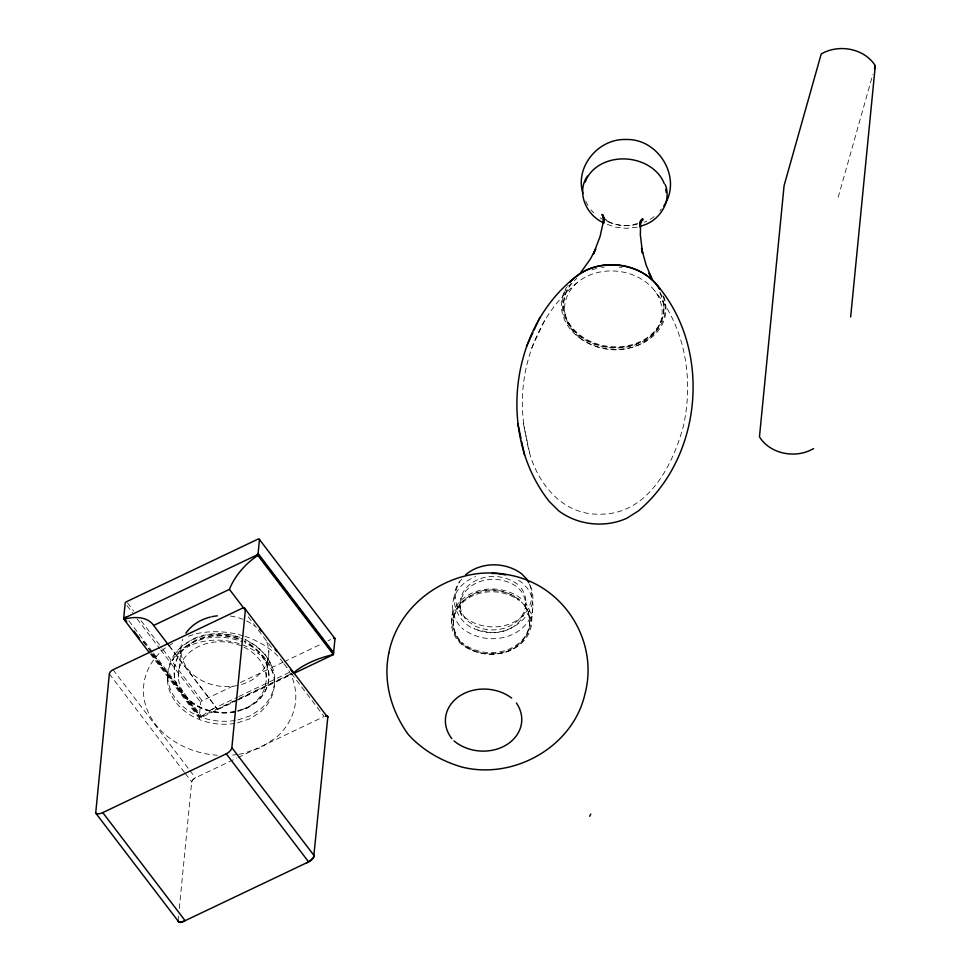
<?xml version="1.0" encoding="UTF-8"?>
<svg xmlns="http://www.w3.org/2000/svg" width="971" height="971" viewBox="0 0 971 971"><rect width="100%" height="100%" fill="white"/><g stroke="black" fill="none" stroke-linecap="round" stroke-linejoin="round"><path stroke-width="0.73" stroke-dasharray="4.86 3.64" d="M451.418 624.025L452.68 608.465M459.89 608.319L460.12 605.467M525.724 605.261L525.954 602.408M531.695 621.015L532.945 605.443M167.425 679.882L167.716 676.933M178.336 677.2L180.909 650.983M178.118 920.52L178.555 916.017M179.295 908.492L191.7 781.91A4.127 1.954 -37.3 0 1 195.426 777.807L236.778 758.133M153.43 653.058L201.652 716.343A2.913 1.384 -37.3 0 1 199.358 715.797L200.681 702.336A1.578 0.753 -37.3 0 1 202.102 700.783L234.933 685.15M151.294 653.859L199.516 717.132L199.395 718.37L236.317 700.795M266.2 677.382L268.773 651.165M274.332 680.962L274.623 678.013M563.593 307.018L563.678 306.217M663.776 307.224L663.848 306.423M838.179 197.307L872.856 74.391M577.527 282.403C532.181 319.107 512.858 383.642 526.804 439.79C531.987 476.761 558.968 515.516 600.175 514.193C647.657 514.606 672.794 465.582 683.438 425.978C693.719 379.588 685.453 327.81 654.6 290.73M531.732 348.019L537.983 334.594M538.784 332.786L544.597 320.321M174.088 655L182.73 645.339L192.962 638.894C208.498 632.109 226.607 631.939 242.301 638.311M173.809 657.95L172.158 660.511L180.655 651.213L179.647 652.039L190.037 645.497L189.127 645.909C211.642 635.92 238.975 639.173 258.808 653.653L257.983 653.058L267.583 662.586L266.746 661.567L272.948 672.454L271.831 669.589M461.662 579.274C445.058 596.595 457.79 627.97 481.446 630.555C509.532 640.144 545.908 610.735 528.212 581.908M172.595 643.433L164.233 648.689A77.219 62.156 5.6 0 0 149.206 714.304A77.219 62.156 5.6 0 0 217.37 755.244M211.824 709.413L237.531 697.129M238.89 696.486L288.957 672.563M240.407 682.54L282.816 662.356M284.187 661.7L322.493 643.47M327.967 640.86L330.698 639.561M199.516 717.132A2.913 1.384 -37.3 0 0 200.718 716.78L234.266 700.819M239.703 698.222L291.361 673.643M150.262 653.896L199.395 718.37A40.733 7.452 -47.2 0 1 217.468 709.243L236.426 700.212M237.774 699.569L291.919 673.801M237.689 700.14L292.38 674.105M238.138 757.477L324.168 716.537L291.227 673.304M188.35 636.296L195.341 633.893A77.219 62.156 5.6 0 1 243.515 635.92M637.838 223.184C627.484 227.505 614.946 226.182 605.746 219.713M237.883 710.711L247.314 707.58L256.356 701.717A48.38 38.937 5.6 0 0 244.231 640.994M237.822 711.294L247.253 708.162L256.308 702.312A48.38 38.937 5.6 0 0 244.17 641.576M237.919 719.912L250.19 715.833L260.483 709.17A54.497 43.865 5.6 0 0 245.262 640.023M237.628 722.861L249.899 718.783L260.204 712.119A54.497 43.865 5.6 0 0 244.971 642.972M637.146 227.178L626.392 228.306L615.529 227.129L605.297 223.731M244.91 639.173L256.562 646.14L265.593 655.097L272.111 666.64M605.965 219.871L607.178 221.036L605.176 219.033M169.27 645.933L217.103 708.624M248.224 616.864L257.376 628.868M258.286 630.07L272.014 648.082M280.243 658.896L282.998 662.501M283.908 663.703L287.562 668.497M168.736 645.242L217.468 709.243M127.492 602.87L133.864 611.22M141.147 620.772L162.072 648.24M162.982 649.429L202.102 700.783M126.983 605.625L132.444 612.786M136.996 618.758L159.742 648.604M160.652 649.805L200.681 702.336M128.864 620.821L152.52 651.869M143.405 641.564L200.718 716.78M143.125 641.479L152.229 653.41M153.139 654.612L200.439 716.695M152.046 653.701L199.358 715.797M152.18 654.272L199.48 716.367M113.073 669.735L189.017 769.408M189.94 770.61L195.426 777.807M109.359 673.825L184.381 772.297M185.303 773.499L191.7 781.91M523.296 423.247L529.729 453.372M663.606 296.276A52.373 42.154 5.6 0 1 609.776 349.087A52.373 42.154 5.6 0 1 566.627 287.088M659.94 292.15A50.213 40.418 5.6 0 1 610.031 346.562A50.213 40.418 5.6 0 1 570.997 283.726M659.867 292.951A50.213 40.418 5.6 0 1 639.525 342.69A50.213 40.418 5.6 0 1 574.808 331.354A50.213 40.418 5.6 0 1 576.847 278.386M592.007 269.865A50.213 40.418 5.6 0 1 597.408 268.263M601.583 267.413A50.213 40.418 5.6 0 1 604.435 267.013M618.964 267.037A50.213 40.418 5.6 0 1 621.865 267.45M661.409 208.911A41.243 33.196 5.6 0 1 659.879 210.998M654.151 216.642A41.243 33.196 5.6 0 1 644.295 222.213M637.182 224.362A41.243 33.196 5.6 0 1 605.807 220.975M604.46 220.332A41.243 33.196 5.6 0 1 598.16 216.521M593.815 212.88A41.243 33.196 5.6 0 1 590.987 209.821M587.904 205.427A41.243 33.196 5.6 0 1 585.634 200.718M662.914 295.657A51.56 41.498 5.6 0 1 609.084 347.557A51.56 41.498 5.6 0 1 568.193 285.425M459.708 641.394A39.811 32.613 4.6 0 1 467.1 598.973A39.811 32.613 4.6 0 1 519.534 600.818M517.616 584.324A34.555 28.305 4.6 0 0 475.705 580.597A34.555 28.305 4.6 0 0 461.783 612.774L465.679 619.547L474.261 625.676A34.555 28.305 4.6 0 0 515.904 622.193A34.555 28.305 4.6 0 0 521.281 588.123M520.942 598.464A41.777 34.228 4.6 0 0 465.91 596.534A41.777 34.228 4.6 0 0 458.142 641.054L460.509 643.506A41.777 34.228 4.6 0 0 515.443 647.803A41.777 34.228 4.6 0 0 526.039 603.744M459.404 625.494A41.777 34.228 4.6 0 1 475.584 576.58M518.55 580.403A41.777 34.228 4.6 0 1 522.204 582.891L527.302 588.171A41.777 34.228 4.6 0 1 516.706 632.23A41.777 34.228 4.6 0 1 461.771 627.934M459.793 640.217A39.811 32.613 4.6 0 1 467.185 597.796A39.811 32.613 4.6 0 1 519.631 599.641M461.88 614.461A39.811 32.613 4.6 0 1 459.696 581.811M461.553 615.638A34.555 28.305 4.6 0 1 475.474 583.462A34.555 28.305 4.6 0 1 517.373 587.188L521.051 590.987A34.555 28.305 4.6 0 1 515.674 625.057A34.555 28.305 4.6 0 1 474.03 628.54M529.365 583.996A39.811 32.613 4.6 0 1 513.477 622.302A39.811 32.613 4.6 0 1 463.98 616.646M524.243 605.686A39.811 32.613 4.6 0 1 514.145 647.669A39.811 32.613 4.6 0 1 461.808 643.579M524.34 604.508A39.811 32.613 4.6 0 1 514.242 646.48A39.811 32.613 4.6 0 1 461.905 642.401M266.819 641.965A44.035 35.442 5.6 0 1 240.614 684.761M237.907 685.429A44.035 35.442 5.6 0 1 193.836 675.185A44.035 35.442 5.6 0 1 182.791 639.27M230.273 616.027A44.035 35.442 5.6 0 1 242.701 619.255M246.537 620.942A44.035 35.442 5.6 0 1 254.657 626.016M243.964 647.147A44.035 35.442 5.6 0 1 266.115 681.436A44.035 35.442 5.6 0 1 238.041 710.966M235.334 711.634A44.035 35.442 5.6 0 1 178.482 672.563A44.035 35.442 5.6 0 1 242.714 646.552M191.675 782.177A4.588 2.185 -37.3 0 1 195.814 777.625M238.817 754.261A77.219 62.156 5.6 0 0 242.968 753.484L260.762 747.573L275.703 737.911A77.219 62.156 5.6 0 0 286.991 667.441M237.422 754.479A77.219 62.156 5.6 0 1 230.285 755.244M234.897 723.371A54.497 43.865 5.6 0 1 174.889 700.916A54.497 43.865 5.6 0 1 182.063 648.895L191.93 642.693L203.485 638.712A54.497 43.865 5.6 0 1 242.422 641.88M235.188 720.421A54.497 43.865 5.6 0 1 175.181 697.967A54.497 43.865 5.6 0 1 182.354 645.946L192.222 639.743L203.764 635.762A54.497 43.865 5.6 0 1 242.714 638.93M235.14 712.01A48.38 38.937 5.6 0 1 181.067 692.675A48.38 38.937 5.6 0 1 187.148 646.091L195.814 640.642L205.949 637.146A48.38 38.937 5.6 0 1 242.786 640.933M235.188 711.427A48.38 38.937 5.6 0 1 181.128 692.08A48.38 38.937 5.6 0 1 187.209 645.509L195.863 640.059L206.01 636.563A48.38 38.937 5.6 0 1 242.847 640.338M244.886 636.345A77.219 62.156 5.6 0 1 279.126 657.403M453.469 615.978C445.689 650.861 496.06 664.819 518.49 644.95C553.373 614.073 504.471 575.5 471.069 595.235C462.924 599.75 455.897 606.741 453.469 615.978M580.282 338.163A48.853 39.326 5.6 0 0 660.948 320.648A48.853 39.326 5.6 0 0 598.876 272.244A48.853 39.326 5.6 0 0 580.282 338.163"/><path stroke-width="1.46" d="M640.338 223.112L639.901 226.971L640.642 220.405L640.35 234.885L642.571 253.31L641.528 248.358L646.14 265.107L650.631 275.764M95.704 813.103A10.013 4.758 -37.3 0 0 102.768 812.606L185.121 920.678A10.013 4.758 -37.3 0 1 178.397 921.43L95.704 813.103L109.359 673.825A4.127 1.954 -37.3 0 1 113.073 669.735L241.815 608.465A4.588 2.185 -37.3 0 1 245.42 609.327L327.773 717.399A4.588 2.185 -37.3 0 0 325.625 716.04M149.352 652.694L123.887 619.267L124.009 618.029A2.913 1.384 -37.3 0 0 125.21 617.677L257.995 554.477L333.514 653.58L333.405 654.588L293.752 673.461M125.101 618.794L125.21 617.677M178.045 921.176L178.118 920.52L178.203 921.382A6.19 2.937 -37.3 0 0 182.973 921.697L308.62 861.884A6.19 2.937 -37.3 0 0 313.936 856.774L314.203 855.742L231.863 747.67L245.42 609.327M123.887 619.267A38.828 23.389 -31.5 0 1 153.624 625.445L229.423 589.373A41.68 21.665 -47.6 0 1 257.898 555.473L257.995 554.477M850.657 316.983L875.296 65.712C864.214 48.234 838.628 43.731 821.211 54L784.095 185.595L759.456 436.865C770.464 454.416 796.147 458.931 813.54 448.578M256.623 555.133A1.626 0.777 -37.3 0 0 258.092 553.519L259.475 539.536A1.978 0.935 -37.3 0 0 257.922 539.16L126.582 601.668A1.578 0.753 -37.3 0 0 125.174 603.234L123.851 616.694A2.913 1.384 -37.3 0 0 126.133 617.24M332.495 654.029A1.626 0.777 -37.3 0 0 333.599 652.621L334.995 638.639L259.475 539.536M640.205 224.277L641.855 219.155L640.083 222.978L642.887 218.851L640.375 221.631M874.483 68.601L875.296 65.712M575.269 277.16C509.326 329.12 497.346 435.445 549.101 501.291L558.798 510.928C578.109 525.275 604.86 528.103 626.793 518.271L638.396 510.928C702.409 456.831 711.974 350.276 657.889 286.081M589.749 816.332L590.72 814.026M587.419 176.127C575.912 192.707 586.569 215.732 604.023 222.966M663.824 206.022C682.747 178.288 658.678 138.149 625.749 139.508C598.403 138.537 574.589 166.891 582.976 193.484M526.513 346.356L532.873 332.701M534.05 330.067L539.961 317.396M580.367 273.033L590.344 259.087L595.733 248.964L593.427 253.941L600.029 236.645L603.95 219.179L603.513 223.039L603.1 214.979L603.974 219.082L602.02 214.433L604.448 218.766L603.161 217.019M641.103 221.109L642.911 219.944L640.811 221.279M332.895 653.871L333.514 653.58M102.768 812.606L226.279 753.812A6.19 2.937 -37.3 0 0 231.863 747.67M639.974 226.219C658.022 222.553 672.478 202.672 665.208 184.526M526.865 579.214L521.706 573.885A39.811 32.613 4.6 0 0 465.546 574.929M258.092 553.519L333.599 652.621M257.898 555.473L333.405 654.588A43.428 16.519 -17.6 0 0 293.266 673.158M229.423 589.373L244.935 609.715M259.524 628.868L261.345 631.259M275.036 649.223L276.856 651.614M290.535 669.565L292.356 671.956M153.624 625.445L168.226 644.598M124.009 618.029L126.728 621.61M134.01 631.162L139.472 638.335M226.279 753.812L308.62 861.884M651.48 277.5L648.956 273.179L652.561 279.624M517.834 423.708L521.026 438.479M521.585 441.38L524.571 455.193M585.222 182.111A41.243 33.196 5.6 0 1 624.195 158.916A41.243 33.196 5.6 0 1 664.261 183.653M665.79 189.381A41.243 33.196 5.6 0 1 666.094 192.27M570.001 282.415A52.373 42.154 5.6 0 1 659.612 288.508M575.937 276.82A51.56 41.498 5.6 0 1 659.758 289.237M451.855 738.688A39.811 32.613 4.6 0 1 459.247 696.268A39.811 32.613 4.6 0 1 511.681 698.1M492.054 573.412A41.777 34.228 4.6 0 1 505.563 574.978M516.39 702.98A39.811 32.613 4.6 0 1 506.292 744.951A39.811 32.613 4.6 0 1 453.955 740.861M527.253 580.015A39.811 32.613 4.6 0 1 528.734 582.636M333.441 638.263A1.978 0.935 -37.3 0 1 334.995 638.639M185.922 633.226A44.035 35.442 5.6 0 1 210.416 617.046M211.775 616.731A44.035 35.442 5.6 0 1 217.37 615.832M311.473 859.493A10.013 4.758 -37.3 0 0 313.706 857.029L327.797 717.132A4.127 1.954 -37.3 0 0 325.868 715.894M310.829 860.075A10.013 4.758 -37.3 0 1 306.484 862.903M388.801 653.143C382.902 681.715 391.349 711.027 408.184 734.367C422.349 750.122 441.417 761.033 461.674 766.981C513.586 780.247 572.999 746.93 584.955 693.998C599.143 640.848 563.253 584.566 508.986 574.953C456.285 563.86 399.117 599.884 388.801 653.143"/></g></svg>
